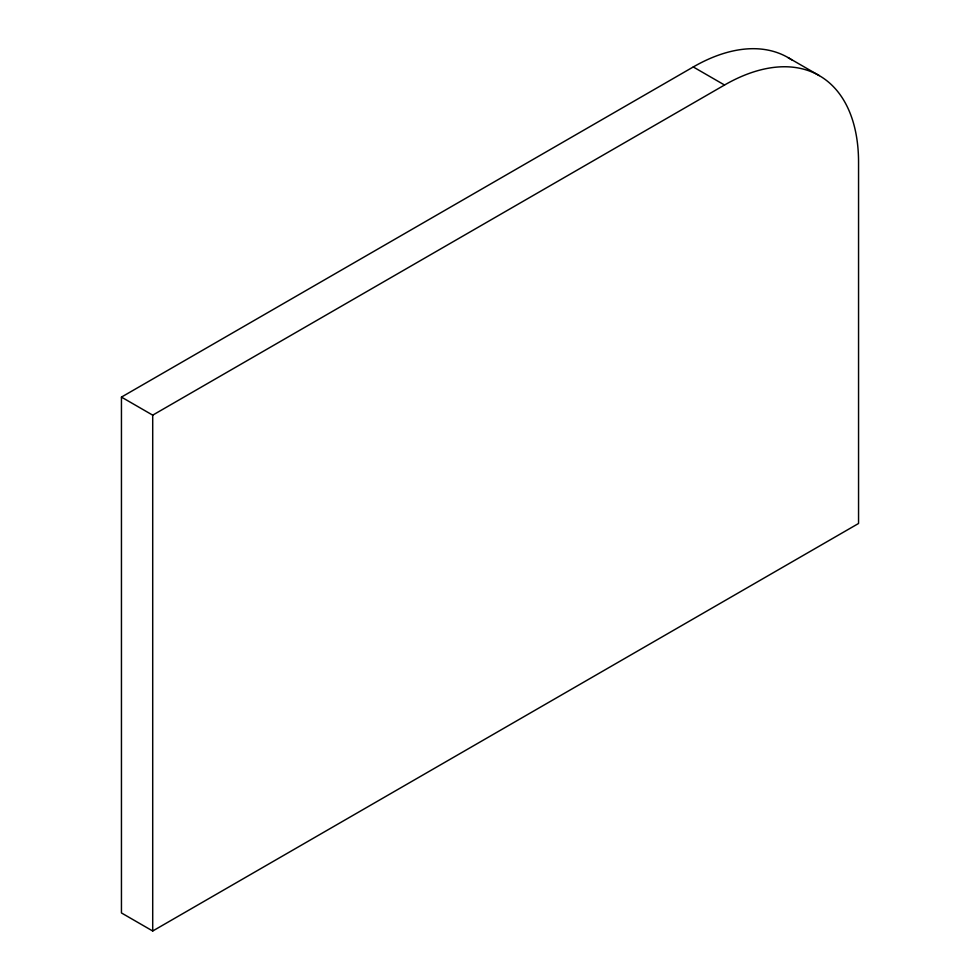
<?xml version="1.0" encoding="UTF-8"?>
<svg xmlns="http://www.w3.org/2000/svg" width="980" height="980" viewBox="0 0 980 980"><rect width="100%" height="100%" fill="white"/><g stroke="black" fill="none" stroke-linecap="round" stroke-linejoin="round"><path stroke-width="1.47" d="M693.264 66.959L724.539 85.015A189.532 109.429 -60 0 1 858.554 162.386L858.554 523.479L152.709 931L121.447 912.944L121.447 397.096L693.264 66.959A189.532 109.429 -60 0 1 791.681 59.841M121.447 397.096L152.709 415.152L724.539 85.015M788.03 57.563L819.305 75.619M152.709 415.152L152.709 931"/></g></svg>
